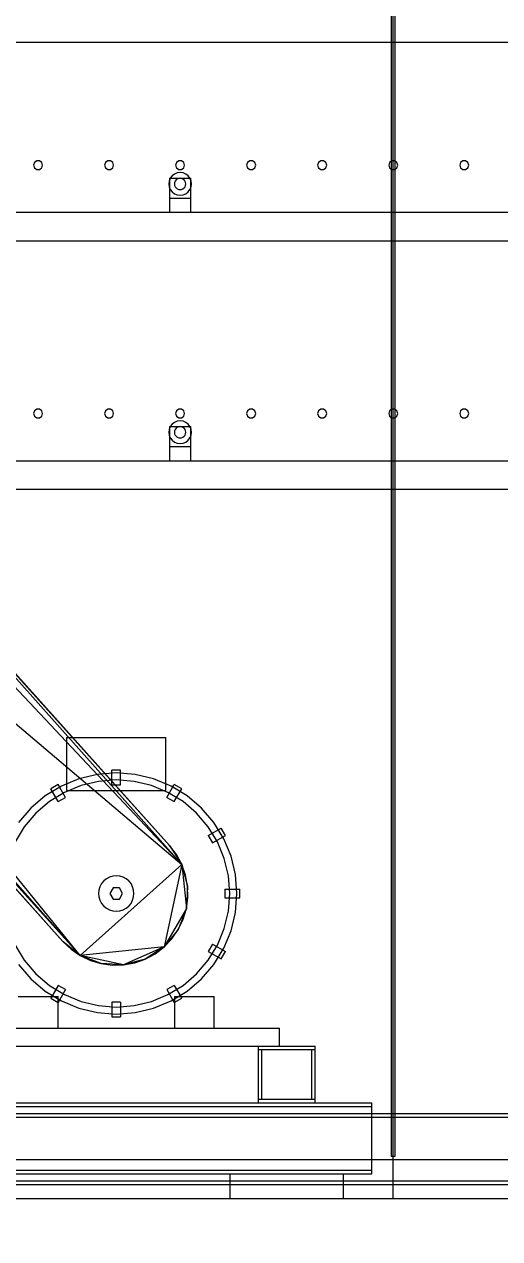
# Model space of a CAD drawing. Header units: millimetres. Extents: x -1970 to 59977, y -50268 to 6837.
# Drawn here: x 49320 to 49989, y -56 to 1655 of the extents above; entities that cross this region are included whole.
import ezdxf

# ---------------------------------------------------------------- set-up
doc = ezdxf.new("R2010")
doc.units = ezdxf.units.MM
for name, color, linetype, lineweight in [('COTAS_O', 1, 'Continuous', 0), ('COTAS_P', 1, 'Continuous', 0), ('lateral_secador', 7, 'Continuous', 0)]:
    doc.layers.add(name, color=color, linetype=linetype, lineweight=lineweight)
doc.dimstyles.new('R19_100', dxfattribs={"dimtxt": 250, "dimasz": 150, "dimexe": 150, "dimexo": 80, "dimgap": 100, "dimtad": 1, "dimtih": 1, "dimtoh": 1, "dimdsep": 46, "dimcen": 0.09, "dimadec": 0, "dimazin": 0, "dimtfac": 1, "dimtdec": 4, "dimtofl": 0, "dimtmove": 0, "dimatfit": 3, "dimfxl": 1, "dimtolj": 1, "dimtzin": 0, "dimarcsym": 0})

# ---------------------------------------------------------------- blocks, each defined once
blk = doc.blocks.new('*D22')
at = {"layer": 'COTAS_O', "color": 0, "lineweight": -2, "transparency": 16777216}
for p, q in [((38839.3, -80), (38839.3, -1050)), ((58839.3, -80), (58839.3, -1050)), ((38989.3, -900), (58689.3, -900))]:
    blk.add_line(p, q, dxfattribs=at)
at = {"layer": 'COTAS_O', "color": 0, "transparency": 16777216}
for points in [[(38989.3, -875), (38989.3, -925), (38839.3, -900)], [(58689.3, -875), (58689.3, -925), (58839.3, -900)]]:
    blk.add_solid(points, dxfattribs=at)
at = {"layer": 'Defpoints', "color": 0, "transparency": 16777216}
for p in [(38839.3, 0), (58839.3, 0), (58839.3, -900)]:
    blk.add_point(p, dxfattribs=at)
blk = doc.blocks.new('*D24')
at = {"layer": 'COTAS_P', "color": 0, "lineweight": -2, "transparency": 16777216}
for p, q in [((112.7, -80), (112.7, -2650)), ((59977.3, -80), (59977.3, -2650)), ((262.7, -2500), (59827.3, -2500))]:
    blk.add_line(p, q, dxfattribs=at)
at = {"layer": 'COTAS_P', "color": 0, "transparency": 16777216}
for points in [[(262.7, -2475), (262.7, -2525), (112.7, -2500)], [(59827.3, -2475), (59827.3, -2525), (59977.3, -2500)]]:
    blk.add_solid(points, dxfattribs=at)
at = {"layer": 'Defpoints', "color": 0, "transparency": 16777216}
for p in [(112.7, 0), (59977.3, 0), (59977.3, -2500)]:
    blk.add_point(p, dxfattribs=at)

msp = doc.modelspace()

# ---------------------------------------------------------------- linework, layer by layer
at = {"layer": 'lateral_secador'}
for p, q in [((49836.253, 2925), (49836.253, 60)), ((49839.253, 0), (49839.253, 2925)), ((49842.253, 60), (49842.253, 2925)), ((39189.253, 1630), (58489.253, 1630)), ((49334.116, 1460.082), (49332.903, 1456.35)), ((49332.903, 1456.35), (49334.116, 1452.618)), ((49337.291, 1462.389), (49334.116, 1460.082)), ((49341.215, 1462.389), (49337.291, 1462.389)), ((49344.39, 1460.082), (49341.215, 1462.389)), ((49345.603, 1456.35), (49344.39, 1460.082)), ((49344.39, 1452.618), (49345.603, 1456.35)), ((49434.116, 1460.082), (49432.903, 1456.35)), ((49432.903, 1456.35), (49434.116, 1452.618)), ((49437.291, 1462.389), (49434.116, 1460.082)), ((49441.215, 1462.389), (49437.291, 1462.389)), ((49444.39, 1460.082), (49441.215, 1462.389)), ((49445.603, 1456.35), (49444.39, 1460.082)), ((49444.39, 1452.618), (49445.603, 1456.35)), ((49534.116, 1460.082), (49532.903, 1456.35)), ((49532.903, 1456.35), (49534.116, 1452.618)), ((49537.291, 1462.389), (49534.116, 1460.082)), ((49541.215, 1462.389), (49537.291, 1462.389)), ((49544.39, 1460.082), (49541.215, 1462.389)), ((49545.603, 1456.35), (49544.39, 1460.082)), ((49544.39, 1452.618), (49545.603, 1456.35)), ((49634.116, 1460.082), (49632.903, 1456.35)), ((49632.903, 1456.35), (49634.116, 1452.618)), ((49637.291, 1462.389), (49634.116, 1460.082)), ((49641.215, 1462.389), (49637.291, 1462.389)), ((49644.39, 1460.082), (49641.215, 1462.389)), ((49645.603, 1456.35), (49644.39, 1460.082)), ((49644.39, 1452.618), (49645.603, 1456.35)), ((49734.116, 1460.082), (49732.903, 1456.35)), ((49732.903, 1456.35), (49734.116, 1452.618)), ((49737.291, 1462.389), (49734.116, 1460.082)), ((49741.215, 1462.389), (49737.291, 1462.389)), ((49744.39, 1460.082), (49741.215, 1462.389)), ((49745.603, 1456.35), (49744.39, 1460.082)), ((49744.39, 1452.618), (49745.603, 1456.35)), ((49834.116, 1460.082), (49832.903, 1456.35)), ((49832.903, 1456.35), (49834.116, 1452.618)), ((49837.291, 1462.389), (49834.116, 1460.082)), ((49841.215, 1462.389), (49837.291, 1462.389)), ((49844.39, 1460.082), (49841.215, 1462.389)), ((49845.603, 1456.35), (49844.39, 1460.082)), ((49844.39, 1452.618), (49845.603, 1456.35)), ((49934.116, 1460.082), (49932.903, 1456.35)), ((49932.903, 1456.35), (49934.116, 1452.618)), ((49937.291, 1462.389), (49934.116, 1460.082)), ((49941.215, 1462.389), (49937.291, 1462.389)), ((49944.39, 1460.082), (49941.215, 1462.389)), ((49945.603, 1456.35), (49944.39, 1460.082)), ((49944.39, 1452.618), (49945.603, 1456.35)), ((49334.116, 1452.618), (49337.291, 1450.311)), ((49337.291, 1450.311), (49341.215, 1450.311)), ((49341.215, 1450.311), (49344.39, 1452.618)), ((49434.116, 1452.618), (49437.291, 1450.311)), ((49437.291, 1450.311), (49441.215, 1450.311)), ((49441.215, 1450.311), (49444.39, 1452.618)), ((49525.397, 1438), (49523.798, 1434.141)), ((49524.253, 1438), (49554.253, 1438)), ((49524.253, 1438), (49524.253, 1410)), ((49527.939, 1441.314), (49525.397, 1438)), ((49531.253, 1443.856), (49527.939, 1441.314)), ((49535.112, 1445.455), (49531.253, 1443.856)), ((49534.116, 1452.618), (49537.291, 1450.311)), ((49539.253, 1446), (49535.112, 1445.455)), ((49537.182, 1437.727), (49535.253, 1436.928)), ((49539.253, 1438), (49537.182, 1437.727)), ((49537.291, 1450.311), (49541.215, 1450.311)), ((49543.394, 1445.455), (49539.253, 1446)), ((49541.324, 1437.727), (49539.253, 1438)), ((49541.215, 1450.311), (49544.39, 1452.618)), ((49543.253, 1436.928), (49541.324, 1437.727)), ((49547.253, 1443.856), (49543.394, 1445.455)), ((49550.567, 1441.314), (49547.253, 1443.856)), ((49553.109, 1438), (49550.567, 1441.314)), ((49554.708, 1434.141), (49553.109, 1438)), ((49554.253, 1410), (49554.253, 1438)), ((49634.116, 1452.618), (49637.291, 1450.311)), ((49637.291, 1450.311), (49641.215, 1450.311)), ((49641.215, 1450.311), (49644.39, 1452.618)), ((49734.116, 1452.618), (49737.291, 1450.311)), ((49737.291, 1450.311), (49741.215, 1450.311)), ((49741.215, 1450.311), (49744.39, 1452.618)), ((49834.116, 1452.618), (49837.291, 1450.311)), ((49837.291, 1450.311), (49841.215, 1450.311)), ((49841.215, 1450.311), (49844.39, 1452.618)), ((49934.116, 1452.618), (49937.291, 1450.311)), ((49937.291, 1450.311), (49941.215, 1450.311)), ((49941.215, 1450.311), (49944.39, 1452.618)), ((49523.798, 1434.141), (49523.253, 1430)), ((49523.253, 1430), (49523.798, 1425.859)), ((49523.798, 1425.859), (49525.397, 1422)), ((49525.397, 1422), (49527.939, 1418.686)), ((49531.526, 1432.071), (49531.253, 1430)), ((49531.253, 1430), (49531.526, 1427.929)), ((49532.325, 1434), (49531.526, 1432.071)), ((49531.526, 1427.929), (49532.325, 1426)), ((49533.596, 1435.657), (49532.325, 1434)), ((49532.325, 1426), (49533.596, 1424.343)), ((49535.253, 1436.928), (49533.596, 1435.657)), ((49533.596, 1424.343), (49535.253, 1423.072)), ((49535.253, 1423.072), (49537.182, 1422.273)), ((49537.182, 1422.273), (49539.253, 1422)), ((49539.253, 1422), (49541.324, 1422.273)), ((49541.324, 1422.273), (49543.253, 1423.072)), ((49544.91, 1435.657), (49543.253, 1436.928)), ((49543.253, 1423.072), (49544.91, 1424.343)), ((49546.181, 1434), (49544.91, 1435.657)), ((49544.91, 1424.343), (49546.181, 1426)), ((49546.98, 1432.071), (49546.181, 1434)), ((49546.181, 1426), (49546.98, 1427.929)), ((49547.253, 1430), (49546.98, 1432.071)), ((49546.98, 1427.929), (49547.253, 1430)), ((49550.567, 1418.686), (49553.109, 1422)), ((49553.109, 1422), (49554.708, 1425.859)), ((49555.253, 1430), (49554.708, 1434.141)), ((49554.708, 1425.859), (49555.253, 1430)), ((49524.253, 1410), (49554.253, 1410)), ((49524.253, 1410), (49524.253, 1390)), ((49527.939, 1418.686), (49531.253, 1416.144)), ((49531.253, 1416.144), (49535.112, 1414.545)), ((49535.112, 1414.545), (49539.253, 1414)), ((49539.253, 1414), (49543.394, 1414.545)), ((49543.394, 1414.545), (49547.253, 1416.144)), ((49547.253, 1416.144), (49550.567, 1418.686)), ((49554.253, 1390), (49554.253, 1410)), ((39189.253, 1390), (58489.253, 1390)), ((49524.253, 1390), (49554.253, 1390)), ((39189.253, 1350), (58489.253, 1350)), ((48844.726, 1210.852), (49541.597, 470.91)), ((48902.959, 1188.374), (49524.436, 497.443)), ((48902.959, 1188.374), (49541.597, 470.91)), ((49524.436, 497.443), (48914.436, 1177.443)), ((49398.591, 342.625), (48745.028, 1146.37)), ((48745.028, 1146.37), (49541.597, 470.91)), ((49334.116, 1110.082), (49332.903, 1106.35)), ((49332.903, 1106.35), (49334.116, 1102.618)), ((49337.291, 1112.389), (49334.116, 1110.082)), ((49334.116, 1102.618), (49337.291, 1100.311)), ((49341.215, 1112.389), (49337.291, 1112.389)), ((49337.291, 1100.311), (49341.215, 1100.311)), ((49344.39, 1110.082), (49341.215, 1112.389)), ((49341.215, 1100.311), (49344.39, 1102.618)), ((49345.603, 1106.35), (49344.39, 1110.082)), ((49344.39, 1102.618), (49345.603, 1106.35)), ((49434.116, 1110.082), (49432.903, 1106.35)), ((49432.903, 1106.35), (49434.116, 1102.618)), ((49437.291, 1112.389), (49434.116, 1110.082)), ((49434.116, 1102.618), (49437.291, 1100.311)), ((49441.215, 1112.389), (49437.291, 1112.389)), ((49437.291, 1100.311), (49441.215, 1100.311)), ((49444.39, 1110.082), (49441.215, 1112.389)), ((49441.215, 1100.311), (49444.39, 1102.618)), ((49445.603, 1106.35), (49444.39, 1110.082)), ((49444.39, 1102.618), (49445.603, 1106.35)), ((49535.112, 1095.455), (49531.253, 1093.856)), ((49534.116, 1110.082), (49532.903, 1106.35)), ((49532.903, 1106.35), (49534.116, 1102.618)), ((49537.291, 1112.389), (49534.116, 1110.082)), ((49534.116, 1102.618), (49537.291, 1100.311)), ((49539.253, 1096), (49535.112, 1095.455)), ((49541.215, 1112.389), (49537.291, 1112.389)), ((49537.291, 1100.311), (49541.215, 1100.311)), ((49543.394, 1095.455), (49539.253, 1096)), ((49544.39, 1110.082), (49541.215, 1112.389)), ((49541.215, 1100.311), (49544.39, 1102.618)), ((49547.253, 1093.856), (49543.394, 1095.455)), ((49545.603, 1106.35), (49544.39, 1110.082)), ((49544.39, 1102.618), (49545.603, 1106.35)), ((49634.116, 1110.082), (49632.903, 1106.35)), ((49632.903, 1106.35), (49634.116, 1102.618)), ((49637.291, 1112.389), (49634.116, 1110.082)), ((49634.116, 1102.618), (49637.291, 1100.311)), ((49641.215, 1112.389), (49637.291, 1112.389)), ((49637.291, 1100.311), (49641.215, 1100.311)), ((49644.39, 1110.082), (49641.215, 1112.389)), ((49641.215, 1100.311), (49644.39, 1102.618)), ((49645.603, 1106.35), (49644.39, 1110.082)), ((49644.39, 1102.618), (49645.603, 1106.35)), ((49734.116, 1110.082), (49732.903, 1106.35)), ((49732.903, 1106.35), (49734.116, 1102.618)), ((49737.291, 1112.389), (49734.116, 1110.082)), ((49734.116, 1102.618), (49737.291, 1100.311)), ((49741.215, 1112.389), (49737.291, 1112.389)), ((49737.291, 1100.311), (49741.215, 1100.311)), ((49744.39, 1110.082), (49741.215, 1112.389)), ((49741.215, 1100.311), (49744.39, 1102.618)), ((49745.603, 1106.35), (49744.39, 1110.082)), ((49744.39, 1102.618), (49745.603, 1106.35)), ((49834.116, 1110.082), (49832.903, 1106.35)), ((49832.903, 1106.35), (49834.116, 1102.618)), ((49837.291, 1112.389), (49834.116, 1110.082)), ((49834.116, 1102.618), (49837.291, 1100.311)), ((49841.215, 1112.389), (49837.291, 1112.389)), ((49837.291, 1100.311), (49841.215, 1100.311)), ((49844.39, 1110.082), (49841.215, 1112.389)), ((49841.215, 1100.311), (49844.39, 1102.618)), ((49845.603, 1106.35), (49844.39, 1110.082)), ((49844.39, 1102.618), (49845.603, 1106.35)), ((49934.116, 1110.082), (49932.903, 1106.35)), ((49932.903, 1106.35), (49934.116, 1102.618)), ((49937.291, 1112.389), (49934.116, 1110.082)), ((49934.116, 1102.618), (49937.291, 1100.311)), ((49941.215, 1112.389), (49937.291, 1112.389)), ((49937.291, 1100.311), (49941.215, 1100.311)), ((49944.39, 1110.082), (49941.215, 1112.389)), ((49941.215, 1100.311), (49944.39, 1102.618)), ((49945.603, 1106.35), (49944.39, 1110.082)), ((49944.39, 1102.618), (49945.603, 1106.35)), ((49398.591, 342.625), (48741.647, 1084.04)), ((49523.798, 1084.141), (49523.253, 1080)), ((49523.253, 1080), (49523.798, 1075.859)), ((49525.397, 1088), (49523.798, 1084.141)), ((49524.253, 1088), (49554.253, 1088)), ((49524.253, 1088), (49524.253, 1060)), ((49527.939, 1091.314), (49525.397, 1088)), ((49531.253, 1093.856), (49527.939, 1091.314)), ((49531.526, 1082.071), (49531.253, 1080)), ((49531.253, 1080), (49531.526, 1077.929)), ((49532.325, 1084), (49531.526, 1082.071)), ((49533.596, 1085.657), (49532.325, 1084)), ((49535.253, 1086.928), (49533.596, 1085.657)), ((49537.182, 1087.727), (49535.253, 1086.928)), ((49539.253, 1088), (49537.182, 1087.727)), ((49541.324, 1087.727), (49539.253, 1088)), ((49543.253, 1086.928), (49541.324, 1087.727)), ((49544.91, 1085.657), (49543.253, 1086.928)), ((49546.181, 1084), (49544.91, 1085.657)), ((49546.98, 1082.071), (49546.181, 1084)), ((49547.253, 1080), (49546.98, 1082.071)), ((49546.98, 1077.929), (49547.253, 1080)), ((49550.567, 1091.314), (49547.253, 1093.856)), ((49553.109, 1088), (49550.567, 1091.314)), ((49554.708, 1084.141), (49553.109, 1088)), ((49554.253, 1060), (49554.253, 1088)), ((49555.253, 1080), (49554.708, 1084.141)), ((49554.708, 1075.859), (49555.253, 1080)), ((49523.798, 1075.859), (49525.397, 1072)), ((49525.397, 1072), (49527.939, 1068.686)), ((49527.939, 1068.686), (49531.253, 1066.144)), ((49531.253, 1066.144), (49535.112, 1064.545)), ((49531.526, 1077.929), (49532.325, 1076)), ((49532.325, 1076), (49533.596, 1074.343)), ((49533.596, 1074.343), (49535.253, 1073.072)), ((49535.112, 1064.545), (49539.253, 1064)), ((49535.253, 1073.072), (49537.182, 1072.273)), ((49537.182, 1072.273), (49539.253, 1072)), ((49539.253, 1072), (49541.324, 1072.273)), ((49539.253, 1064), (49543.394, 1064.545)), ((49541.324, 1072.273), (49543.253, 1073.072)), ((49543.253, 1073.072), (49544.91, 1074.343)), ((49543.394, 1064.545), (49547.253, 1066.144)), ((49544.91, 1074.343), (49546.181, 1076)), ((49546.181, 1076), (49546.98, 1077.929)), ((49547.253, 1066.144), (49550.567, 1068.686)), ((49550.567, 1068.686), (49553.109, 1072)), ((49553.109, 1072), (49554.708, 1075.859)), ((49374.07, 362.557), (48754.445, 1055.148)), ((49398.591, 342.625), (48754.445, 1055.148)), ((49524.253, 1060), (49554.253, 1060)), ((49524.253, 1060), (49524.253, 1040)), ((49554.253, 1040), (49554.253, 1060)), ((39189.253, 1040), (58489.253, 1040)), ((48764.07, 1042.557), (49374.07, 362.557)), ((49524.253, 1040), (49554.253, 1040)), ((39189.253, 1000), (58489.253, 1000)), ((49379.253, 650), (49519.253, 650)), ((49379.253, 650), (49379.253, 575)), ((49519.253, 575), (49519.253, 650)), ((49449.253, 600), (49422.659, 597.907)), ((49443.253, 583), (49443.253, 604)), ((49455.253, 604), (49443.253, 604)), ((49475.847, 597.907), (49449.253, 600)), ((49455.253, 583), (49455.253, 604)), ((49367.449, 583.688), (49357.057, 577.688)), ((49377.949, 565.502), (49367.449, 583.688)), ((49396.72, 591.68), (49372.075, 581.471)), ((49399.81, 582.169), (49376.614, 572.561)), ((49422.659, 597.907), (49396.72, 591.68)), ((49424.223, 588.03), (49399.81, 582.169)), ((49449.253, 590), (49424.223, 588.03)), ((49443.253, 583), (49455.253, 583)), ((49474.282, 588.03), (49449.253, 590)), ((49498.696, 582.169), (49474.282, 588.03)), ((49501.786, 591.68), (49475.847, 597.907)), ((49521.891, 572.561), (49498.696, 582.169)), ((49526.431, 581.471), (49501.786, 591.68)), ((49520.557, 565.502), (49531.057, 583.688)), ((49541.449, 577.688), (49531.057, 583.688)), ((49349.329, 567.533), (49329.045, 550.208)), ((49372.075, 581.471), (49349.329, 567.533)), ((49376.614, 572.561), (49355.207, 559.443)), ((49367.557, 559.502), (49357.057, 577.688)), ((49367.557, 559.502), (49377.949, 565.502)), ((49379.253, 575), (49519.253, 575)), ((49520.557, 565.502), (49530.949, 559.502)), ((49543.299, 559.443), (49521.891, 572.561)), ((49549.176, 567.533), (49526.431, 581.471)), ((49530.949, 559.502), (49541.449, 577.688)), ((49569.461, 550.208), (49549.176, 567.533)), ((49329.045, 550.208), (49311.72, 529.923)), ((49355.207, 559.443), (49336.116, 543.137)), ((49562.39, 543.137), (49543.299, 559.443)), ((49586.786, 529.923), (49569.461, 550.208)), ((49336.116, 543.137), (49319.81, 524.046)), ((49578.696, 524.046), (49562.39, 543.137)), ((49319.81, 524.046), (49306.692, 502.638)), ((49591.814, 502.638), (49578.696, 524.046)), ((49578.755, 511.696), (49596.941, 522.196)), ((49600.724, 507.178), (49586.786, 529.923)), ((49602.941, 511.804), (49596.941, 522.196)), ((49524.436, 497.443), (49541.597, 470.91)), ((49534.061, 484.852), (49524.436, 497.443)), ((49578.755, 511.696), (49584.755, 501.304)), ((49584.755, 501.304), (49602.941, 511.804)), ((49601.422, 479.443), (49591.814, 502.638)), ((49610.933, 482.533), (49600.724, 507.178)), ((49541.597, 470.91), (49534.061, 484.852)), ((49607.283, 455.03), (49601.422, 479.443)), ((49617.16, 456.594), (49610.933, 482.533)), ((49541.597, 470.91), (49398.591, 342.625)), ((49541.597, 470.91), (49516.696, 354.817)), ((49541.597, 470.91), (49549.719, 440.371)), ((49546.859, 455.96), (49541.597, 470.91)), ((49541.597, 470.91), (49548.007, 408.818)), ((49431.575, 447.678), (49428.466, 443.889)), ((49435.364, 450.787), (49431.575, 447.678)), ((49439.686, 453.097), (49435.364, 450.787)), ((49444.376, 454.52), (49439.686, 453.097)), ((49449.253, 455), (49444.376, 454.52)), ((49454.13, 454.52), (49449.253, 455)), ((49458.82, 453.097), (49454.13, 454.52)), ((49463.142, 450.787), (49458.82, 453.097)), ((49466.931, 447.678), (49463.142, 450.787)), ((49470.04, 443.889), (49466.931, 447.678)), ((49549.719, 440.371), (49546.859, 455.96)), ((49609.253, 430), (49607.283, 455.03)), ((49619.253, 430), (49617.16, 456.594)), ((49424.733, 434.877), (49424.253, 430)), ((49424.253, 430), (49424.733, 425.123)), ((49426.156, 439.567), (49424.733, 434.877)), ((49428.466, 443.889), (49426.156, 439.567)), ((49444.753, 437.794), (49440.253, 430)), ((49440.253, 430), (49444.753, 422.206)), ((49453.753, 437.794), (49444.753, 437.794)), ((49458.253, 430), (49453.753, 437.794)), ((49453.753, 422.206), (49458.253, 430)), ((49472.35, 439.567), (49470.04, 443.889)), ((49473.773, 434.877), (49472.35, 439.567)), ((49474.253, 430), (49473.773, 434.877)), ((49473.773, 425.123), (49474.253, 430)), ((49549.719, 440.371), (49548.007, 408.818)), ((49550.105, 424.527), (49549.719, 440.371)), ((49602.253, 436), (49623.253, 436)), ((49602.253, 436), (49602.253, 424)), ((49607.283, 404.97), (49609.253, 430)), ((49617.16, 403.406), (49619.253, 430)), ((49623.253, 424), (49623.253, 436)), ((49424.733, 425.123), (49426.156, 420.433)), ((49426.156, 420.433), (49428.466, 416.111)), ((49428.466, 416.111), (49431.575, 412.322)), ((49431.575, 412.322), (49435.364, 409.213)), ((49444.753, 422.206), (49453.753, 422.206)), ((49463.142, 409.213), (49466.931, 412.322)), ((49466.931, 412.322), (49470.04, 416.111)), ((49470.04, 416.111), (49472.35, 420.433)), ((49472.35, 420.433), (49473.773, 425.123)), ((49548.007, 408.818), (49550.105, 424.527)), ((49602.253, 424), (49623.253, 424)), ((49435.364, 409.213), (49439.686, 406.903)), ((49439.686, 406.903), (49444.376, 405.48)), ((49444.376, 405.48), (49449.253, 405)), ((49449.253, 405), (49454.13, 405.48)), ((49454.13, 405.48), (49458.82, 406.903)), ((49458.82, 406.903), (49463.142, 409.213)), ((49548.007, 408.818), (49516.696, 354.817)), ((49548.007, 408.818), (49536.628, 379.338)), ((49543.478, 393.63), (49548.007, 408.818)), ((49601.422, 380.557), (49607.283, 404.97)), ((49610.933, 377.467), (49617.16, 403.406)), ((49536.628, 379.338), (49516.696, 354.817)), ((49527.627, 366.293), (49536.628, 379.338)), ((49536.628, 379.338), (49543.478, 393.63)), ((49591.814, 357.362), (49601.422, 380.557)), ((49600.724, 352.822), (49610.933, 377.467)), ((49398.591, 342.625), (49374.07, 362.557)), ((49374.07, 362.557), (49385.547, 351.626)), ((49516.696, 354.817), (49527.627, 366.293)), ((49306.692, 357.362), (49319.81, 335.954)), ((49385.547, 351.626), (49398.591, 342.625)), ((49516.696, 354.817), (49398.591, 342.625)), ((49428.071, 331.246), (49398.591, 342.625)), ((49398.591, 342.625), (49412.884, 335.776)), ((49459.624, 329.534), (49398.591, 342.625)), ((49516.696, 354.817), (49459.624, 329.534)), ((49516.696, 354.817), (49490.162, 337.656)), ((49490.162, 337.656), (49504.105, 345.193)), ((49504.105, 345.193), (49516.696, 354.817)), ((49578.696, 335.954), (49591.814, 357.362)), ((49584.755, 358.696), (49578.755, 348.304)), ((49578.755, 348.304), (49596.941, 337.804)), ((49584.755, 358.696), (49602.941, 348.196)), ((49586.786, 330.077), (49600.724, 352.822)), ((49596.941, 337.804), (49602.941, 348.196)), ((49311.72, 330.077), (49329.045, 309.792)), ((49319.81, 335.954), (49336.116, 316.863)), ((49412.884, 335.776), (49428.071, 331.246)), ((49459.624, 329.534), (49428.071, 331.246)), ((49428.071, 331.246), (49443.78, 329.148)), ((49443.78, 329.148), (49459.624, 329.534)), ((49490.162, 337.656), (49459.624, 329.534)), ((49459.624, 329.534), (49475.213, 332.393)), ((49475.213, 332.393), (49490.162, 337.656)), ((49562.39, 316.863), (49578.696, 335.954)), ((49569.461, 309.792), (49586.786, 330.077)), ((49329.045, 309.792), (49349.329, 292.467)), ((49336.116, 316.863), (49355.207, 300.557)), ((49543.299, 300.557), (49562.39, 316.863)), ((49549.176, 292.467), (49569.461, 309.792)), ((49349.329, 292.467), (49372.075, 278.529)), ((49355.207, 300.557), (49376.614, 287.439)), ((49367.557, 300.498), (49357.057, 282.312)), ((49377.949, 294.498), (49367.449, 276.312)), ((49377.949, 294.498), (49367.557, 300.498)), ((49530.949, 300.498), (49520.557, 294.498)), ((49520.557, 294.498), (49531.057, 276.312)), ((49521.891, 287.439), (49543.299, 300.557)), ((49526.431, 278.529), (49549.176, 292.467)), ((49530.949, 300.498), (49541.449, 282.312)), ((49311.253, 285), (49367.253, 285)), ((49357.057, 282.312), (49367.449, 276.312)), ((49367.253, 240), (49367.253, 285)), ((49372.075, 278.529), (49396.72, 268.32)), ((49376.614, 287.439), (49399.81, 277.831)), ((49399.81, 277.831), (49424.223, 271.97)), ((49443.253, 277), (49443.253, 256)), ((49455.253, 277), (49443.253, 277)), ((49455.253, 277), (49455.253, 256)), ((49474.282, 271.97), (49498.696, 277.831)), ((49498.696, 277.831), (49521.891, 287.439)), ((49501.786, 268.32), (49526.431, 278.529)), ((49531.057, 276.312), (49541.449, 282.312)), ((49531.253, 285), (49587.253, 285)), ((49531.253, 285), (49531.253, 240)), ((49587.253, 240), (49587.253, 285)), ((49396.72, 268.32), (49422.659, 262.093)), ((49422.659, 262.093), (49449.253, 260)), ((49424.223, 271.97), (49449.253, 270)), ((49449.253, 270), (49474.282, 271.97)), ((49449.253, 260), (49475.847, 262.093)), ((49475.847, 262.093), (49501.786, 268.32)), ((49219.253, 240), (49679.253, 240)), ((49311.253, 240), (49367.253, 240)), ((49443.253, 256), (49455.253, 256)), ((49531.253, 240), (49587.253, 240)), ((49679.253, 215), (49679.253, 240)), ((49219.253, 215), (49679.253, 215)), ((49649.253, 215), (49729.253, 215)), ((49649.253, 215), (49649.253, 210)), ((49649.253, 210), (49729.253, 210)), ((49649.253, 210), (49654.253, 210)), ((49649.253, 210), (49649.253, 140)), ((49654.253, 140), (49654.253, 210)), ((49724.253, 210), (49729.253, 210)), ((49724.253, 210), (49724.253, 140)), ((49729.253, 210), (49729.253, 215)), ((49729.253, 140), (49729.253, 210)), ((49649.253, 140), (49729.253, 140)), ((49649.253, 140), (49649.253, 135)), ((49649.253, 140), (49654.253, 140)), ((49724.253, 140), (49729.253, 140)), ((49729.253, 135), (49729.253, 140)), ((38839.253, 120), (58839.253, 120)), ((48319.253, 135), (49809.253, 135)), ((48319.253, 130), (49809.253, 130)), ((49649.253, 135), (49729.253, 135)), ((49809.253, 130), (49809.253, 135)), ((49809.253, 40), (49809.253, 130)), ((38839.253, 115), (58839.253, 115)), ((38839.253, 55), (58839.253, 55)), ((49836.253, 60), (49842.253, 60)), ((48319.253, 40), (49809.253, 40)), ((48319.253, 35), (49809.253, 35)), ((49609.253, 35), (49769.253, 35)), ((49609.253, 35), (49609.253, 0)), ((49769.253, 0), (49769.253, 35)), ((49809.253, 35), (49809.253, 40)), ((38839.253, 25), (58839.253, 25)), ((38839.253, 20), (58839.253, 20)), ((38839.253, 0), (58839.253, 0)), ((49064.253, 0), (49839.253, 0)), ((49609.253, 0), (49769.253, 0)), ((49839.253, 0), (50839.253, 0))]:
    msp.add_line(p, q, dxfattribs=at)

# ---------------------------------------------------------------- dimensions: what is measured, and where the dimension line sits
at = {"layer": 'COTAS_O'}
dim = msp.add_aligned_dim(p1=(38839.253, 0), p2=(58839.253, 0), distance=-900, text='<> O', dimstyle='R19_100', dxfattribs=at)
dim.commit()
dim.dimension.update_dxf_attribs({"geometry": '*D22', "text_midpoint": (48839.253, -900)})
at = {"layer": 'COTAS_P'}
dim = msp.add_aligned_dim(p1=(112.7, 0), p2=(59977.253, 0), distance=-2500, text='<> P', dimstyle='R19_100', dxfattribs=at)
dim.commit()
dim.dimension.update_dxf_attribs({"geometry": '*D24', "text_midpoint": (30044.976, -2500)})

doc.saveas('drawing.dxf')
